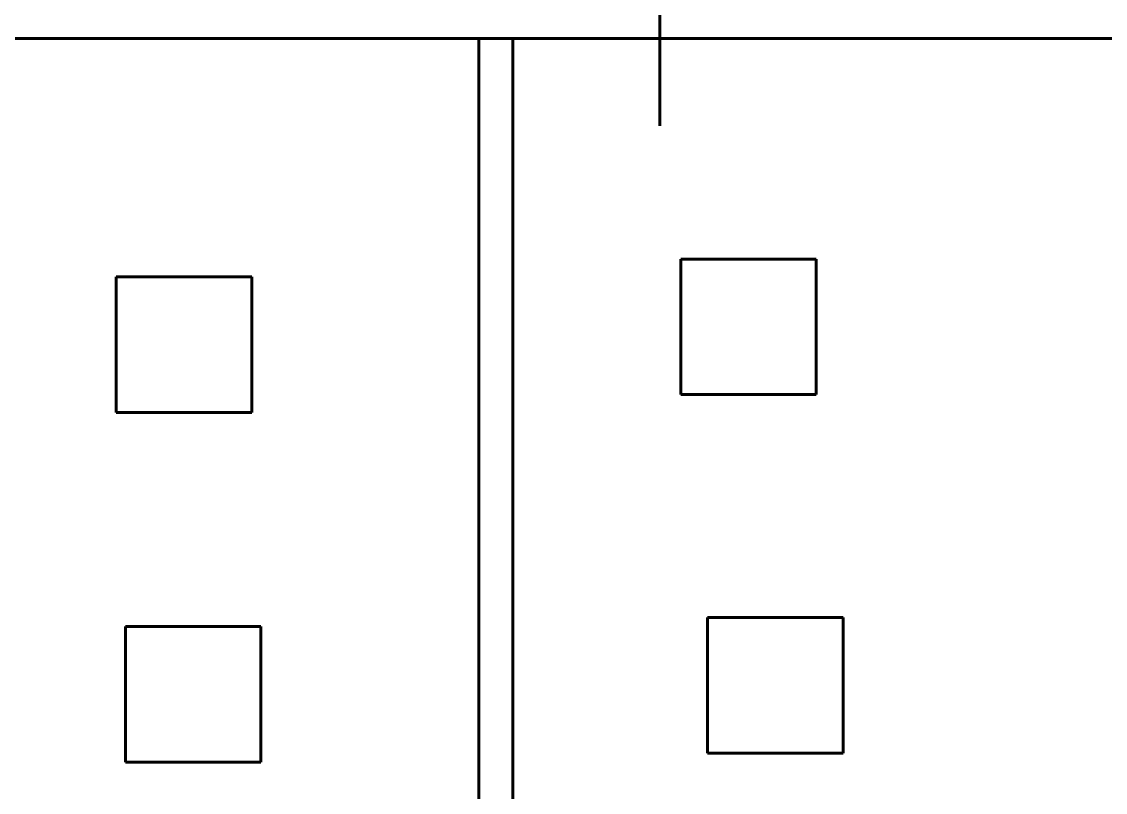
# Model space of a CAD drawing. Extents: x 0 to 297, y 0 to 292.
# Drawn here: x 71.35 to 87.35, y 79.98 to 91.36 of the extents above; entities that cross this region are included whole.
import ezdxf

# ---------------------------------------------------------------- set-up
doc = ezdxf.new("R2010")
doc.units = 0
doc.header["$MEASUREMENT"] = 0
doc.linetypes.add('K5LT_BASIC', pattern=[0])
doc.layers.add('Системный слой', color=7, linetype='Continuous')

# ---------------------------------------------------------------- blocks, each defined once
blk = doc.blocks.new('*U')
at = {"layer": 'Системный слой', "linetype": 'K5LT_BASIC', "lineweight": 60}
for p, q in [((83.083, 87.852), (81.083, 87.852)), ((81.083, 87.852), (81.083, 85.852)), ((83.083, 85.852), (83.083, 87.852)), ((74.748, 87.588), (72.748, 87.588)), ((72.748, 87.588), (72.748, 85.588)), ((74.748, 85.588), (74.748, 87.588)), ((81.083, 85.852), (83.083, 85.852)), ((72.748, 85.588), (74.748, 85.588)), ((83.479, 82.561), (81.479, 82.561)), ((81.479, 82.561), (81.479, 80.561)), ((83.479, 80.561), (83.479, 82.561)), ((74.881, 82.428), (72.881, 82.428)), ((72.881, 82.428), (72.881, 80.428)), ((74.881, 80.428), (74.881, 82.428)), ((81.479, 80.561), (83.479, 80.561)), ((72.881, 80.428), (74.881, 80.428))]:
    blk.add_line(p, q, dxfattribs=at)

msp = doc.modelspace()

# ---------------------------------------------------------------- linework, layer by layer
at = {"layer": 'Системный слой', "linetype": 'K5LT_BASIC', "lineweight": 60}
for p, q in [((80.775, 93.392), (80.775, 89.82)), ((78.1, 91.106), (62.6, 91.106)), ((94.1, 91.106), (62.6, 91.106)), ((70.6, 91.106), (94.1, 91.106)), ((78.1, 71.106), (78.1, 91.106)), ((78.6, 71.106), (78.6, 91.106)), ((78.6, 91.106), (78.6, 71.106)), ((78.1, 84.106), (78.1, 71.106)), ((78.6, 71.106), (78.6, 84.106))]:
    msp.add_line(p, q, dxfattribs=at)

# ---------------------------------------------------------------- block references
at = {"layer": 'Системный слой'}
msp.add_blockref('*U', (0, 0), dxfattribs=at)
msp.add_blockref('*U', (0, 0), dxfattribs=at)
msp.add_blockref('*U', (0, 0), dxfattribs=at)
msp.add_blockref('*U', (0, 0), dxfattribs=at)
msp.add_blockref('*U', (0, 0), dxfattribs=at)
msp.add_blockref('*U', (0, 0), dxfattribs=at)
msp.add_blockref('*U', (0, 0), dxfattribs=at)
msp.add_blockref('*U', (0, 0), dxfattribs=at)
msp.add_blockref('*U', (0, 0), dxfattribs=at)
msp.add_blockref('*U', (0, 0), dxfattribs=at)
msp.add_blockref('*U', (0, 0), dxfattribs=at)
msp.add_blockref('*U', (0, 0), dxfattribs=at)
msp.add_blockref('*U', (0, 0), dxfattribs=at)
msp.add_blockref('*U', (0, 0), dxfattribs=at)
msp.add_blockref('*U', (0, 0), dxfattribs=at)
msp.add_blockref('*U', (0, 0), dxfattribs=at)
msp.add_blockref('*U', (0, 0), dxfattribs=at)
msp.add_blockref('*U', (0, 0), dxfattribs=at)
msp.add_blockref('*U', (0, 0), dxfattribs=at)
msp.add_blockref('*U', (0, 0), dxfattribs=at)
msp.add_blockref('*U', (0, 0), dxfattribs=at)
msp.add_blockref('*U', (0, 0), dxfattribs=at)
msp.add_blockref('*U', (0, 0), dxfattribs=at)
msp.add_blockref('*U', (0, 0), dxfattribs=at)
msp.add_blockref('*U', (0, 0), dxfattribs=at)
msp.add_blockref('*U', (0, 0), dxfattribs=at)
msp.add_blockref('*U', (0, 0), dxfattribs=at)
msp.add_blockref('*U', (0, 0), dxfattribs=at)
msp.add_blockref('*U', (0, 0), dxfattribs=at)
msp.add_blockref('*U', (0, 0), dxfattribs=at)
msp.add_blockref('*U', (0, 0), dxfattribs=at)
msp.add_blockref('*U', (0, 0), dxfattribs=at)
msp.add_blockref('*U', (0, 0), dxfattribs=at)
msp.add_blockref('*U', (0, 0), dxfattribs=at)
msp.add_blockref('*U', (0, 0), dxfattribs=at)
msp.add_blockref('*U', (0, 0), dxfattribs=at)
msp.add_blockref('*U', (0, 0), dxfattribs=at)
msp.add_blockref('*U', (0, 0), dxfattribs=at)
msp.add_blockref('*U', (0, 0), dxfattribs=at)
msp.add_blockref('*U', (0, 0), dxfattribs=at)
msp.add_blockref('*U', (0, 0), dxfattribs=at)
msp.add_blockref('*U', (0, 0), dxfattribs=at)
msp.add_blockref('*U', (0, 0), dxfattribs=at)
msp.add_blockref('*U', (0, 0), dxfattribs=at)
msp.add_blockref('*U', (0, 0), dxfattribs=at)
msp.add_blockref('*U', (0, 0), dxfattribs=at)
msp.add_blockref('*U', (0, 0), dxfattribs=at)
msp.add_blockref('*U', (0, 0), dxfattribs=at)
msp.add_blockref('*U', (0, 0), dxfattribs=at)
msp.add_blockref('*U', (0, 0), dxfattribs=at)
msp.add_blockref('*U', (0, 0), dxfattribs=at)
msp.add_blockref('*U', (0, 0), dxfattribs=at)
msp.add_blockref('*U', (0, 0), dxfattribs=at)
msp.add_blockref('*U', (0, 0), dxfattribs=at)
msp.add_blockref('*U', (0, 0), dxfattribs=at)
msp.add_blockref('*U', (0, 0), dxfattribs=at)
msp.add_blockref('*U', (0, 0), dxfattribs=at)
msp.add_blockref('*U', (0, 0), dxfattribs=at)
msp.add_blockref('*U', (0, 0), dxfattribs=at)
msp.add_blockref('*U', (0, 0), dxfattribs=at)
msp.add_blockref('*U', (0, 0), dxfattribs=at)
msp.add_blockref('*U', (0, 0), dxfattribs=at)
msp.add_blockref('*U', (0, 0), dxfattribs=at)
msp.add_blockref('*U', (0, 0), dxfattribs=at)
msp.add_blockref('*U', (0, 0), dxfattribs=at)
msp.add_blockref('*U', (0, 0), dxfattribs=at)
msp.add_blockref('*U', (0, 0), dxfattribs=at)
msp.add_blockref('*U', (0, 0), dxfattribs=at)
msp.add_blockref('*U', (0, 0), dxfattribs=at)
msp.add_blockref('*U', (0, 0), dxfattribs=at)
msp.add_blockref('*U', (0, 0), dxfattribs=at)
msp.add_blockref('*U', (0, 0), dxfattribs=at)
msp.add_blockref('*U', (0, 0), dxfattribs=at)
msp.add_blockref('*U', (0, 0), dxfattribs=at)
msp.add_blockref('*U', (0, 0), dxfattribs=at)
msp.add_blockref('*U', (0, 0), dxfattribs=at)
msp.add_blockref('*U', (0, 0), dxfattribs=at)
msp.add_blockref('*U', (0, 0), dxfattribs=at)
msp.add_blockref('*U', (0, 0), dxfattribs=at)
msp.add_blockref('*U', (0, 0), dxfattribs=at)
msp.add_blockref('*U', (0, 0), dxfattribs=at)
msp.add_blockref('*U', (0, 0), dxfattribs=at)
msp.add_blockref('*U', (0, 0), dxfattribs=at)
msp.add_blockref('*U', (0, 0), dxfattribs=at)
msp.add_blockref('*U', (0, 0), dxfattribs=at)
msp.add_blockref('*U', (0, 0), dxfattribs=at)
msp.add_blockref('*U', (0, 0), dxfattribs=at)
msp.add_blockref('*U', (0, 0), dxfattribs=at)
msp.add_blockref('*U', (0, 0), dxfattribs=at)
msp.add_blockref('*U', (0, 0), dxfattribs=at)
msp.add_blockref('*U', (0, 0), dxfattribs=at)
msp.add_blockref('*U', (0, 0), dxfattribs=at)
msp.add_blockref('*U', (0, 0), dxfattribs=at)
msp.add_blockref('*U', (0, 0), dxfattribs=at)
msp.add_blockref('*U', (0, 0), dxfattribs=at)
msp.add_blockref('*U', (0, 0), dxfattribs=at)
msp.add_blockref('*U', (0, 0), dxfattribs=at)
msp.add_blockref('*U', (0, 0), dxfattribs=at)
msp.add_blockref('*U', (0, 0), dxfattribs=at)
msp.add_blockref('*U', (0, 0), dxfattribs=at)
msp.add_blockref('*U', (0, 0), dxfattribs=at)
msp.add_blockref('*U', (0, 0), dxfattribs=at)
msp.add_blockref('*U', (0, 0), dxfattribs=at)
msp.add_blockref('*U', (0, 0), dxfattribs=at)
msp.add_blockref('*U', (0, 0), dxfattribs=at)
msp.add_blockref('*U', (0, 0), dxfattribs=at)
msp.add_blockref('*U', (0, 0), dxfattribs=at)
msp.add_blockref('*U', (0, 0), dxfattribs=at)
msp.add_blockref('*U', (0, 0), dxfattribs=at)
msp.add_blockref('*U', (0, 0), dxfattribs=at)
msp.add_blockref('*U', (0, 0), dxfattribs=at)
msp.add_blockref('*U', (0, 0), dxfattribs=at)
msp.add_blockref('*U', (0, 0), dxfattribs=at)
msp.add_blockref('*U', (0, 0), dxfattribs=at)
msp.add_blockref('*U', (0, 0), dxfattribs=at)
msp.add_blockref('*U', (0, 0), dxfattribs=at)
msp.add_blockref('*U', (0, 0), dxfattribs=at)
msp.add_blockref('*U', (0, 0), dxfattribs=at)
msp.add_blockref('*U', (0, 0), dxfattribs=at)
msp.add_blockref('*U', (0, 0), dxfattribs=at)
msp.add_blockref('*U', (0, 0), dxfattribs=at)
msp.add_blockref('*U', (0, 0), dxfattribs=at)
msp.add_blockref('*U', (0, 0), dxfattribs=at)
msp.add_blockref('*U', (0, 0), dxfattribs=at)
msp.add_blockref('*U', (0, 0), dxfattribs=at)
msp.add_blockref('*U', (0, 0), dxfattribs=at)
msp.add_blockref('*U', (0, 0), dxfattribs=at)
msp.add_blockref('*U', (0, 0), dxfattribs=at)
msp.add_blockref('*U', (0, 0), dxfattribs=at)
msp.add_blockref('*U', (0, 0), dxfattribs=at)
msp.add_blockref('*U', (0, 0), dxfattribs=at)
msp.add_blockref('*U', (0, 0), dxfattribs=at)
msp.add_blockref('*U', (0, 0), dxfattribs=at)
msp.add_blockref('*U', (0, 0), dxfattribs=at)
msp.add_blockref('*U', (0, 0), dxfattribs=at)
msp.add_blockref('*U', (0, 0), dxfattribs=at)
msp.add_blockref('*U', (0, 0), dxfattribs=at)
msp.add_blockref('*U', (0, 0), dxfattribs=at)
msp.add_blockref('*U', (0, 0), dxfattribs=at)
msp.add_blockref('*U', (0, 0), dxfattribs=at)
msp.add_blockref('*U', (0, 0), dxfattribs=at)
msp.add_blockref('*U', (0, 0), dxfattribs=at)
msp.add_blockref('*U', (0, 0), dxfattribs=at)
msp.add_blockref('*U', (0, 0), dxfattribs=at)
msp.add_blockref('*U', (0, 0), dxfattribs=at)
msp.add_blockref('*U', (0, 0), dxfattribs=at)
msp.add_blockref('*U', (0, 0), dxfattribs=at)
msp.add_blockref('*U', (0, 0), dxfattribs=at)
msp.add_blockref('*U', (0, 0), dxfattribs=at)
msp.add_blockref('*U', (0, 0), dxfattribs=at)
msp.add_blockref('*U', (0, 0), dxfattribs=at)
msp.add_blockref('*U', (0, 0), dxfattribs=at)
msp.add_blockref('*U', (0, 0), dxfattribs=at)
msp.add_blockref('*U', (0, 0), dxfattribs=at)
msp.add_blockref('*U', (0, 0), dxfattribs=at)
msp.add_blockref('*U', (0, 0), dxfattribs=at)
msp.add_blockref('*U', (0, 0), dxfattribs=at)
msp.add_blockref('*U', (0, 0), dxfattribs=at)
msp.add_blockref('*U', (0, 0), dxfattribs=at)
msp.add_blockref('*U', (0, 0), dxfattribs=at)
msp.add_blockref('*U', (0, 0), dxfattribs=at)
msp.add_blockref('*U', (0, 0), dxfattribs=at)
msp.add_blockref('*U', (0, 0), dxfattribs=at)
msp.add_blockref('*U', (0, 0), dxfattribs=at)
msp.add_blockref('*U', (0, 0), dxfattribs=at)
msp.add_blockref('*U', (0, 0), dxfattribs=at)
msp.add_blockref('*U', (0, 0), dxfattribs=at)
msp.add_blockref('*U', (0, 0), dxfattribs=at)
msp.add_blockref('*U', (0, 0), dxfattribs=at)
msp.add_blockref('*U', (0, 0), dxfattribs=at)
msp.add_blockref('*U', (0, 0), dxfattribs=at)
msp.add_blockref('*U', (0, 0), dxfattribs=at)
msp.add_blockref('*U', (0, 0), dxfattribs=at)
msp.add_blockref('*U', (0, 0), dxfattribs=at)
msp.add_blockref('*U', (0, 0), dxfattribs=at)
msp.add_blockref('*U', (0, 0), dxfattribs=at)
msp.add_blockref('*U', (0, 0), dxfattribs=at)
msp.add_blockref('*U', (0, 0), dxfattribs=at)
msp.add_blockref('*U', (0, 0), dxfattribs=at)
msp.add_blockref('*U', (0, 0), dxfattribs=at)
msp.add_blockref('*U', (0, 0), dxfattribs=at)
msp.add_blockref('*U', (0, 0), dxfattribs=at)
msp.add_blockref('*U', (0, 0), dxfattribs=at)
msp.add_blockref('*U', (0, 0), dxfattribs=at)
msp.add_blockref('*U', (0, 0), dxfattribs=at)
msp.add_blockref('*U', (0, 0), dxfattribs=at)
msp.add_blockref('*U', (0, 0), dxfattribs=at)
msp.add_blockref('*U', (0, 0), dxfattribs=at)
msp.add_blockref('*U', (0, 0), dxfattribs=at)
msp.add_blockref('*U', (0, 0), dxfattribs=at)
msp.add_blockref('*U', (0, 0), dxfattribs=at)
msp.add_blockref('*U', (0, 0), dxfattribs=at)
msp.add_blockref('*U', (0, 0), dxfattribs=at)
msp.add_blockref('*U', (0, 0), dxfattribs=at)
msp.add_blockref('*U', (0, 0), dxfattribs=at)
msp.add_blockref('*U', (0, 0), dxfattribs=at)
msp.add_blockref('*U', (0, 0), dxfattribs=at)
msp.add_blockref('*U', (0, 0), dxfattribs=at)
msp.add_blockref('*U', (0, 0), dxfattribs=at)
msp.add_blockref('*U', (0, 0), dxfattribs=at)
msp.add_blockref('*U', (0, 0), dxfattribs=at)
msp.add_blockref('*U', (0, 0), dxfattribs=at)
msp.add_blockref('*U', (0, 0), dxfattribs=at)
msp.add_blockref('*U', (0, 0), dxfattribs=at)
msp.add_blockref('*U', (0, 0), dxfattribs=at)
msp.add_blockref('*U', (0, 0), dxfattribs=at)
msp.add_blockref('*U', (0, 0), dxfattribs=at)
msp.add_blockref('*U', (0, 0), dxfattribs=at)
msp.add_blockref('*U', (0, 0), dxfattribs=at)
msp.add_blockref('*U', (0, 0), dxfattribs=at)
msp.add_blockref('*U', (0, 0), dxfattribs=at)
msp.add_blockref('*U', (0, 0), dxfattribs=at)
msp.add_blockref('*U', (0, 0), dxfattribs=at)
msp.add_blockref('*U', (0, 0), dxfattribs=at)
msp.add_blockref('*U', (0, 0), dxfattribs=at)
msp.add_blockref('*U', (0, 0), dxfattribs=at)
msp.add_blockref('*U', (0, 0), dxfattribs=at)
msp.add_blockref('*U', (0, 0), dxfattribs=at)
msp.add_blockref('*U', (0, 0), dxfattribs=at)
msp.add_blockref('*U', (0, 0), dxfattribs=at)
msp.add_blockref('*U', (0, 0), dxfattribs=at)
msp.add_blockref('*U', (0, 0), dxfattribs=at)
msp.add_blockref('*U', (0, 0), dxfattribs=at)
msp.add_blockref('*U', (0, 0), dxfattribs=at)
msp.add_blockref('*U', (0, 0), dxfattribs=at)
msp.add_blockref('*U', (0, 0), dxfattribs=at)
msp.add_blockref('*U', (0, 0), dxfattribs=at)
msp.add_blockref('*U', (0, 0), dxfattribs=at)
msp.add_blockref('*U', (0, 0), dxfattribs=at)
msp.add_blockref('*U', (0, 0), dxfattribs=at)
msp.add_blockref('*U', (0, 0), dxfattribs=at)
msp.add_blockref('*U', (0, 0), dxfattribs=at)
msp.add_blockref('*U', (0, 0), dxfattribs=at)
msp.add_blockref('*U', (0, 0), dxfattribs=at)
msp.add_blockref('*U', (0, 0), dxfattribs=at)
msp.add_blockref('*U', (0, 0), dxfattribs=at)
msp.add_blockref('*U', (0, 0), dxfattribs=at)
msp.add_blockref('*U', (0, 0), dxfattribs=at)
msp.add_blockref('*U', (0, 0), dxfattribs=at)
msp.add_blockref('*U', (0, 0), dxfattribs=at)
msp.add_blockref('*U', (0, 0), dxfattribs=at)
msp.add_blockref('*U', (0, 0), dxfattribs=at)
msp.add_blockref('*U', (0, 0), dxfattribs=at)
msp.add_blockref('*U', (0, 0), dxfattribs=at)
msp.add_blockref('*U', (0, 0), dxfattribs=at)
msp.add_blockref('*U', (0, 0), dxfattribs=at)
msp.add_blockref('*U', (0, 0), dxfattribs=at)
msp.add_blockref('*U', (0, 0), dxfattribs=at)
msp.add_blockref('*U', (0, 0), dxfattribs=at)
msp.add_blockref('*U', (0, 0), dxfattribs=at)
msp.add_blockref('*U', (0, 0), dxfattribs=at)
msp.add_blockref('*U', (0, 0), dxfattribs=at)
msp.add_blockref('*U', (0, 0), dxfattribs=at)
msp.add_blockref('*U', (0, 0), dxfattribs=at)
msp.add_blockref('*U', (0, 0), dxfattribs=at)
msp.add_blockref('*U', (0, 0), dxfattribs=at)
msp.add_blockref('*U', (0, 0), dxfattribs=at)
msp.add_blockref('*U', (0, 0), dxfattribs=at)
msp.add_blockref('*U', (0, 0), dxfattribs=at)
msp.add_blockref('*U', (0, 0), dxfattribs=at)
msp.add_blockref('*U', (0, 0), dxfattribs=at)
msp.add_blockref('*U', (0, 0), dxfattribs=at)
msp.add_blockref('*U', (0, 0), dxfattribs=at)
msp.add_blockref('*U', (0, 0), dxfattribs=at)
msp.add_blockref('*U', (0, 0), dxfattribs=at)
msp.add_blockref('*U', (0, 0), dxfattribs=at)
msp.add_blockref('*U', (0, 0), dxfattribs=at)
msp.add_blockref('*U', (0, 0), dxfattribs=at)
msp.add_blockref('*U', (0, 0), dxfattribs=at)
msp.add_blockref('*U', (0, 0), dxfattribs=at)
msp.add_blockref('*U', (0, 0), dxfattribs=at)
msp.add_blockref('*U', (0, 0), dxfattribs=at)
msp.add_blockref('*U', (0, 0), dxfattribs=at)
msp.add_blockref('*U', (0, 0), dxfattribs=at)
msp.add_blockref('*U', (0, 0), dxfattribs=at)
msp.add_blockref('*U', (0, 0), dxfattribs=at)
msp.add_blockref('*U', (0, 0), dxfattribs=at)
msp.add_blockref('*U', (0, 0), dxfattribs=at)
msp.add_blockref('*U', (0, 0), dxfattribs=at)
msp.add_blockref('*U', (0, 0), dxfattribs=at)
msp.add_blockref('*U', (0, 0), dxfattribs=at)
msp.add_blockref('*U', (0, 0), dxfattribs=at)
msp.add_blockref('*U', (0, 0), dxfattribs=at)
msp.add_blockref('*U', (0, 0), dxfattribs=at)
msp.add_blockref('*U', (0, 0), dxfattribs=at)
msp.add_blockref('*U', (0, 0), dxfattribs=at)
msp.add_blockref('*U', (0, 0), dxfattribs=at)
msp.add_blockref('*U', (0, 0), dxfattribs=at)
msp.add_blockref('*U', (0, 0), dxfattribs=at)
msp.add_blockref('*U', (0, 0), dxfattribs=at)
msp.add_blockref('*U', (0, 0), dxfattribs=at)
msp.add_blockref('*U', (0, 0), dxfattribs=at)
msp.add_blockref('*U', (0, 0), dxfattribs=at)
msp.add_blockref('*U', (0, 0), dxfattribs=at)
msp.add_blockref('*U', (0, 0), dxfattribs=at)
msp.add_blockref('*U', (0, 0), dxfattribs=at)
msp.add_blockref('*U', (0, 0), dxfattribs=at)
msp.add_blockref('*U', (0, 0), dxfattribs=at)
msp.add_blockref('*U', (0, 0), dxfattribs=at)
msp.add_blockref('*U', (0, 0), dxfattribs=at)
msp.add_blockref('*U', (0, 0), dxfattribs=at)
msp.add_blockref('*U', (0, 0), dxfattribs=at)
msp.add_blockref('*U', (0, 0), dxfattribs=at)
msp.add_blockref('*U', (0, 0), dxfattribs=at)
msp.add_blockref('*U', (0, 0), dxfattribs=at)

doc.saveas('drawing.dxf')
